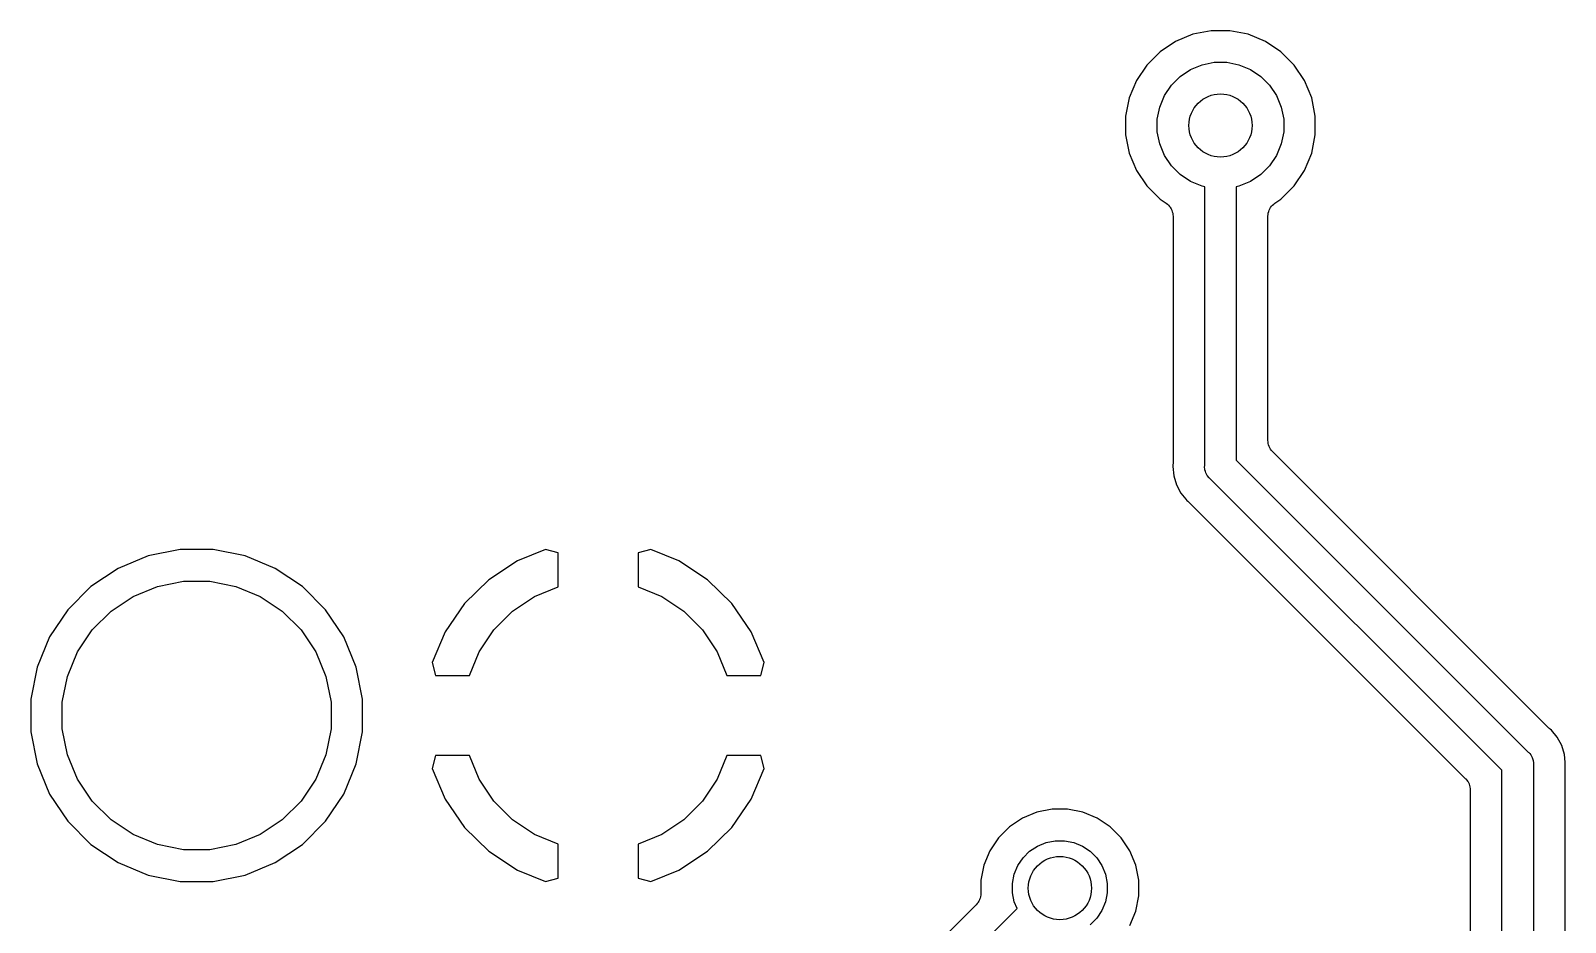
# Model space of a CAD drawing. Extents: x 49 to 143, y -158 to -38.
# Drawn here: x 64.99 to 74.7, y -80.99 to -75.35 of the extents above; entities that cross this region are included whole.
import ezdxf

# ---------------------------------------------------------------- set-up
doc = ezdxf.new("R2010")
doc.units = 0
doc.layers.add('BLACK', color=7, linetype='CONTINUOUS')

msp = doc.modelspace()

# ---------------------------------------------------------------- linework, layer by layer
at = {"layer": 'BLACK', "linetype": 'CONTINUOUS'}
for p, q in [((72.2328, -75.4143), (72.1345, -75.48)), ((72.342, -75.3691), (72.2328, -75.4143)), ((72.4579, -75.346), (72.342, -75.3691)), ((72.5761, -75.346), (72.4579, -75.346)), ((72.692, -75.3691), (72.5761, -75.346)), ((72.8012, -75.4143), (72.692, -75.3691)), ((72.8995, -75.4799), (72.8012, -75.4143)), ((72.1345, -75.48), (72.0509, -75.5635)), ((72.983, -75.5635), (72.8995, -75.4799)), ((72.0509, -75.5635), (71.9853, -75.6618)), ((72.262, -75.6353), (72.3275, -75.5915)), ((72.3275, -75.5915), (72.4003, -75.5614)), ((72.4003, -75.5614), (72.4776, -75.546)), ((72.4776, -75.546), (72.5564, -75.546)), ((72.5564, -75.546), (72.6337, -75.5614)), ((72.6337, -75.5614), (72.7065, -75.5915)), ((72.7065, -75.5915), (72.772, -75.6353)), ((73.0487, -75.6618), (72.983, -75.5635)), ((71.9853, -75.6618), (71.9401, -75.771)), ((72.1625, -75.7565), (72.2063, -75.691)), ((72.2063, -75.691), (72.262, -75.6353)), ((72.772, -75.6353), (72.8277, -75.691)), ((72.8277, -75.691), (72.8715, -75.7565)), ((73.0939, -75.771), (73.0487, -75.6618)), ((71.9401, -75.771), (71.917, -75.8869)), ((72.1324, -75.8293), (72.1625, -75.7565)), ((72.8715, -75.7565), (72.9016, -75.8293)), ((73.117, -75.8869), (73.0939, -75.771)), ((71.917, -75.8869), (71.917, -76.0051)), ((72.117, -75.9066), (72.1324, -75.8293)), ((72.117, -75.9854), (72.117, -75.9066)), ((72.9016, -75.8293), (72.917, -75.9066)), ((72.917, -75.9066), (72.917, -75.9854)), ((73.117, -76.0051), (73.117, -75.8869)), ((71.917, -76.0051), (71.9401, -76.121)), ((72.1324, -76.0627), (72.117, -75.9854)), ((72.917, -75.9854), (72.9016, -76.0627)), ((73.0939, -76.121), (73.117, -76.0051)), ((72.1625, -76.1355), (72.1324, -76.0627)), ((72.9016, -76.0627), (72.8715, -76.1355)), ((71.9401, -76.121), (71.9853, -76.2302)), ((72.2063, -76.201), (72.1625, -76.1355)), ((72.262, -76.2567), (72.2063, -76.201)), ((72.8277, -76.201), (72.772, -76.2567)), ((72.8715, -76.1355), (72.8277, -76.201)), ((73.0487, -76.2302), (73.0939, -76.121)), ((71.9853, -76.2302), (72.0509, -76.3285)), ((72.3275, -76.3005), (72.262, -76.2567)), ((72.4003, -76.3306), (72.3275, -76.3005)), ((72.7065, -76.3005), (72.6337, -76.3306)), ((72.772, -76.2567), (72.7065, -76.3005)), ((72.983, -76.3285), (73.0487, -76.2302)), ((72.0509, -76.3285), (72.1345, -76.412)), ((72.417, -76.3339), (72.4003, -76.3306)), ((72.417, -78.1001), (72.417, -76.3339)), ((72.6337, -76.3306), (72.617, -76.3339)), ((72.617, -76.3339), (72.617, -78.0636)), ((72.8995, -76.4121), (72.983, -76.3285)), ((72.1345, -76.412), (72.1726, -76.4375)), ((72.1726, -76.4375), (72.1729, -76.4377)), ((72.1729, -76.4377), (72.1729, -76.4377)), ((72.1729, -76.4377), (72.1729, -76.4377)), ((72.1729, -76.4377), (72.1737, -76.4382)), ((72.1737, -76.4382), (72.1808, -76.4442)), ((72.1808, -76.4442), (72.188, -76.4501)), ((72.188, -76.4501), (72.1883, -76.4505)), ((72.1883, -76.4505), (72.1886, -76.4508)), ((72.1886, -76.4508), (72.1945, -76.4581)), ((72.1945, -76.4581), (72.2003, -76.4653)), ((72.2003, -76.4653), (72.2005, -76.4657)), ((72.2005, -76.4657), (72.2008, -76.4661)), ((72.2008, -76.4661), (72.2051, -76.4743)), ((72.2051, -76.4743), (72.2095, -76.4825)), ((72.2095, -76.4825), (72.2096, -76.483)), ((72.2096, -76.483), (72.2098, -76.4834)), ((72.2098, -76.4834), (72.2124, -76.4922)), ((72.2124, -76.4922), (72.2151, -76.5012)), ((72.2151, -76.5012), (72.2151, -76.5017)), ((72.2151, -76.5017), (72.2153, -76.5021)), ((72.2153, -76.5021), (72.2161, -76.5113)), ((72.818, -76.5099), (72.819, -76.5008)), ((72.819, -76.5008), (72.8191, -76.5003)), ((72.8191, -76.5003), (72.8192, -76.4998)), ((72.8192, -76.4998), (72.822, -76.4909)), ((72.822, -76.4909), (72.8247, -76.4821)), ((72.8247, -76.4821), (72.8249, -76.4817)), ((72.8249, -76.4817), (72.8251, -76.4812)), ((72.8251, -76.4812), (72.8296, -76.4731)), ((72.8296, -76.4731), (72.834, -76.4649)), ((72.834, -76.4649), (72.8343, -76.4645)), ((72.8343, -76.4645), (72.8345, -76.4641)), ((72.8345, -76.4641), (72.8404, -76.457)), ((72.8404, -76.457), (72.8464, -76.4498)), ((72.8464, -76.4498), (72.8467, -76.4495)), ((72.8467, -76.4495), (72.847, -76.4492)), ((72.847, -76.4492), (72.8542, -76.4434)), ((72.8542, -76.4434), (72.8614, -76.4375)), ((72.8614, -76.4375), (72.8995, -76.4121)), ((72.2161, -76.5113), (72.217, -76.5206)), ((72.217, -76.5206), (72.217, -78.0853)), ((72.817, -76.5192), (72.818, -76.5099)), ((72.817, -76.5202), (72.817, -76.5192)), ((72.817, -76.5206), (72.817, -76.5202)), ((72.817, -76.5202), (72.817, -76.5202)), ((72.817, -76.5202), (72.817, -76.5202)), ((72.817, -77.9393), (72.817, -76.5206)), ((72.8179, -77.9486), (72.817, -77.9393)), ((72.8187, -77.9577), (72.8179, -77.9486)), ((72.8189, -77.9582), (72.8187, -77.9577)), ((72.8189, -77.9587), (72.8189, -77.9582)), ((72.8216, -77.9676), (72.8189, -77.9587)), ((72.8242, -77.9765), (72.8216, -77.9676)), ((72.8244, -77.9769), (72.8242, -77.9765)), ((72.8245, -77.9774), (72.8244, -77.9769)), ((72.8289, -77.9856), (72.8245, -77.9774)), ((72.8331, -77.9938), (72.8289, -77.9856)), ((72.8335, -77.9942), (72.8331, -77.9938)), ((72.8337, -77.9947), (72.8335, -77.9942)), ((72.8395, -78.0018), (72.8337, -77.9947)), ((72.8453, -78.009), (72.8395, -78.0018)), ((72.846, -78.0098), (72.8453, -78.009)), ((72.8461, -78.0098), (72.846, -78.0098)), ((72.846, -78.0098), (72.846, -78.0098)), ((72.8463, -78.01), (72.8461, -78.0098)), ((74.5952, -79.759), (72.8463, -78.01)), ((72.2165, -78.0951), (72.2155, -78.105)), ((72.2155, -78.105), (72.2213, -78.1638)), ((72.217, -78.0867), (72.2165, -78.0909)), ((72.2165, -78.0909), (72.2165, -78.0951)), ((72.217, -78.0853), (72.217, -78.0867)), ((72.4165, -78.105), (72.417, -78.1001)), ((72.4184, -78.1246), (72.4165, -78.105)), ((72.422, -78.1363), (72.4184, -78.1246)), ((72.4242, -78.1435), (72.422, -78.1363)), ((72.4335, -78.1608), (72.4242, -78.1435)), ((72.617, -78.0636), (74.4642, -79.9108)), ((72.2213, -78.1638), (72.2385, -78.2204)), ((72.2385, -78.2204), (72.2664, -78.2725)), ((72.4459, -78.1761), (72.4335, -78.1608)), ((72.4498, -78.1792), (72.4459, -78.1761)), ((74.297, -80.0264), (72.4498, -78.1792)), ((72.2664, -78.2725), (72.2976, -78.3105)), ((72.2976, -78.3105), (72.2976, -78.3105)), ((72.2976, -78.3105), (72.3038, -78.3182)), ((72.3038, -78.3182), (72.3115, -78.3244)), ((72.3115, -78.3244), (72.3126, -78.3253)), ((72.3126, -78.3253), (72.3155, -78.3283)), ((72.3155, -78.3283), (72.3188, -78.331)), ((72.3188, -78.331), (74.0677, -80.08)), ((65.9366, -78.6298), (65.7337, -78.6702)), ((66.1434, -78.6298), (65.9366, -78.6298)), ((66.3463, -78.6702), (66.1434, -78.6298)), ((68.2475, -78.6297), (68.0688, -78.7018)), ((68.326, -78.6508), (68.2475, -78.6297)), ((68.9125, -78.6297), (68.834, -78.6508)), ((69.0912, -78.7018), (68.9125, -78.6297)), ((65.7337, -78.6702), (65.5426, -78.7493)), ((66.5374, -78.7493), (66.3463, -78.6702)), ((68.0688, -78.7018), (67.8878, -78.8204)), ((68.326, -78.865), (68.326, -78.6508)), ((68.834, -78.6508), (68.834, -78.865)), ((69.2722, -78.8204), (69.0912, -78.7018)), ((65.5426, -78.7493), (65.3707, -78.8642)), ((65.7921, -78.8625), (65.9563, -78.8298)), ((65.9563, -78.8298), (66.1237, -78.8298)), ((66.1237, -78.8298), (66.2879, -78.8625)), ((66.7093, -78.8642), (66.5374, -78.7493)), ((67.8878, -78.8204), (67.7334, -78.9719)), ((69.4266, -78.9719), (69.2722, -78.8204)), ((65.3707, -78.8642), (65.2244, -79.0105)), ((65.4982, -79.0196), (65.6374, -78.9265)), ((65.6374, -78.9265), (65.7921, -78.8625)), ((66.2879, -78.8625), (66.4426, -78.9265)), ((66.4426, -78.9265), (66.5818, -79.0196)), ((66.8556, -79.0105), (66.7093, -78.8642)), ((68.0382, -79.0196), (68.1774, -78.9265)), ((68.1774, -78.9265), (68.326, -78.865)), ((68.834, -78.865), (68.9826, -78.9265)), ((68.9826, -78.9265), (69.1218, -79.0196)), ((65.2244, -79.0105), (65.1095, -79.1824)), ((65.3798, -79.138), (65.4982, -79.0196)), ((66.5818, -79.0196), (66.7002, -79.138)), ((66.9705, -79.1824), (66.8556, -79.0105)), ((67.7334, -78.9719), (67.6116, -79.1507)), ((67.9198, -79.138), (68.0382, -79.0196)), ((69.1218, -79.0196), (69.2402, -79.138)), ((69.5484, -79.1507), (69.4266, -78.9719)), ((65.1095, -79.1824), (65.0304, -79.3735)), ((65.2867, -79.2772), (65.3798, -79.138)), ((66.7002, -79.138), (66.7933, -79.2772)), ((67.0496, -79.3735), (66.9705, -79.1824)), ((67.6116, -79.1507), (67.5293, -79.3443)), ((67.8267, -79.2772), (67.9198, -79.138)), ((69.2402, -79.138), (69.3333, -79.2772)), ((69.6307, -79.3443), (69.5484, -79.1507)), ((65.2227, -79.4319), (65.2867, -79.2772)), ((66.7933, -79.2772), (66.8573, -79.4319)), ((67.7652, -79.4258), (67.8267, -79.2772)), ((69.3333, -79.2772), (69.3948, -79.4258)), ((65.0304, -79.3735), (64.99, -79.5764)), ((67.09, -79.5764), (67.0496, -79.3735)), ((67.5293, -79.3443), (67.5515, -79.4258)), ((69.6085, -79.4258), (69.6307, -79.3443)), ((65.19, -79.5961), (65.2227, -79.4319)), ((66.8573, -79.4319), (66.89, -79.5961)), ((67.5515, -79.4258), (67.7652, -79.4258)), ((69.3948, -79.4258), (69.6085, -79.4258)), ((64.99, -79.5764), (64.99, -79.7832)), ((65.19, -79.7635), (65.19, -79.5961)), ((66.89, -79.5961), (66.89, -79.7635)), ((67.09, -79.7832), (67.09, -79.5764)), ((64.99, -79.7832), (65.0304, -79.9861)), ((65.2227, -79.9277), (65.19, -79.7635)), ((66.89, -79.7635), (66.8573, -79.9277)), ((67.0496, -79.9861), (67.09, -79.7832)), ((74.5985, -79.7616), (74.5952, -79.759)), ((74.6014, -79.7647), (74.5985, -79.7616)), ((74.6025, -79.7656), (74.6014, -79.7647)), ((74.6102, -79.7718), (74.6025, -79.7656)), ((74.6476, -79.8175), (74.6102, -79.7718)), ((74.6755, -79.8696), (74.6476, -79.8175)), ((74.6927, -79.9262), (74.6755, -79.8696)), ((65.0304, -79.9861), (65.1095, -80.1772)), ((65.2867, -80.0824), (65.2227, -79.9277)), ((66.8573, -79.9277), (66.7933, -80.0824)), ((66.9705, -80.1772), (67.0496, -79.9861)), ((67.5515, -79.9338), (67.5293, -80.0153)), ((67.7652, -79.9338), (67.5515, -79.9338)), ((67.8267, -80.0824), (67.7652, -79.9338)), ((69.3948, -79.9338), (69.3333, -80.0824)), ((69.6085, -79.9338), (69.3948, -79.9338)), ((69.6307, -80.0152), (69.6085, -79.9338)), ((74.4642, -79.9108), (74.4681, -79.9139)), ((74.4681, -79.9139), (74.4712, -79.9178)), ((74.4712, -79.9178), (74.4712, -79.9178)), ((74.4712, -79.9178), (74.4734, -79.9204)), ((74.4734, -79.9204), (74.4805, -79.9292)), ((74.4805, -79.9292), (74.4898, -79.9465)), ((74.4898, -79.9465), (74.4956, -79.9654)), ((74.4956, -79.9654), (74.497, -79.9801)), ((74.497, -79.9801), (74.497, -79.9801)), ((74.497, -79.9801), (74.4975, -79.985)), ((74.4975, -79.985), (74.497, -79.9899)), ((74.497, -79.9899), (74.497, -83.1807)), ((74.6975, -79.9752), (74.6927, -79.9262)), ((74.6985, -79.985), (74.6975, -79.9752)), ((74.6975, -79.9752), (74.6975, -79.9752)), ((74.6975, -79.9948), (74.6985, -79.985)), ((74.6975, -79.999), (74.6975, -79.9948)), ((65.3798, -80.2216), (65.2867, -80.0824)), ((66.7933, -80.0824), (66.7002, -80.2216)), ((67.5293, -80.0153), (67.6116, -80.2089)), ((67.9198, -80.2216), (67.8267, -80.0824)), ((69.3333, -80.0824), (69.2402, -80.2216)), ((69.5484, -80.2089), (69.6307, -80.0152)), ((74.0677, -80.08), (74.0679, -80.0802)), ((74.0679, -80.0802), (74.068, -80.0802)), ((74.068, -80.0802), (74.068, -80.0802)), ((74.068, -80.0802), (74.0687, -80.081)), ((74.0687, -80.081), (74.0745, -80.0882)), ((74.0745, -80.0882), (74.0803, -80.0953)), ((74.297, -83.1807), (74.297, -80.0264)), ((74.697, -80.0032), (74.6975, -79.999)), ((74.697, -80.0046), (74.697, -80.0032)), ((74.697, -83.0155), (74.697, -80.0046)), ((65.1095, -80.1772), (65.2244, -80.3491)), ((66.8556, -80.3491), (66.9705, -80.1772)), ((74.0803, -80.0953), (74.0805, -80.0958)), ((74.0805, -80.0958), (74.0809, -80.0962)), ((74.0809, -80.0962), (74.0851, -80.1044)), ((74.0851, -80.1044), (74.0895, -80.1126)), ((74.0895, -80.1126), (74.0896, -80.1131)), ((74.0896, -80.1131), (74.0898, -80.1135)), ((74.0898, -80.1135), (74.0924, -80.1224)), ((74.0924, -80.1224), (74.0951, -80.1313)), ((74.0951, -80.1313), (74.0951, -80.1318)), ((74.0951, -80.1318), (74.0953, -80.1323)), ((74.0953, -80.1323), (74.0961, -80.1415)), ((74.0961, -80.1415), (74.097, -80.1507)), ((74.097, -80.1507), (74.097, -83.0155)), ((65.4982, -80.34), (65.3798, -80.2216)), ((66.7002, -80.2216), (66.5818, -80.34)), ((67.6116, -80.2089), (67.7334, -80.3877)), ((68.0382, -80.34), (67.9198, -80.2216)), ((69.2402, -80.2216), (69.1218, -80.34)), ((69.4266, -80.3877), (69.5484, -80.2089)), ((71.4518, -80.272), (71.3552, -80.2912)), ((71.5502, -80.272), (71.4518, -80.272)), ((71.6468, -80.2912), (71.5502, -80.272)), ((65.2244, -80.3491), (65.3707, -80.4954)), ((65.6374, -80.4331), (65.4982, -80.34)), ((66.5818, -80.34), (66.4426, -80.4331)), ((66.7093, -80.4954), (66.8556, -80.3491)), ((68.1774, -80.4331), (68.0382, -80.34)), ((69.1218, -80.34), (68.9826, -80.4331)), ((71.1823, -80.3836), (71.1126, -80.4533)), ((71.2642, -80.3289), (71.1823, -80.3836)), ((71.3552, -80.2912), (71.2642, -80.3289)), ((71.7378, -80.3289), (71.6468, -80.2912)), ((71.8197, -80.3836), (71.7378, -80.3289)), ((71.8894, -80.4533), (71.8197, -80.3836)), ((65.7921, -80.4971), (65.6374, -80.4331)), ((66.4426, -80.4331), (66.2879, -80.4971)), ((67.7334, -80.3877), (67.8878, -80.5392)), ((68.326, -80.4946), (68.1774, -80.4331)), ((68.9826, -80.4331), (68.834, -80.4946)), ((69.2722, -80.5392), (69.4266, -80.3877)), ((71.1126, -80.4533), (71.0579, -80.5352)), ((71.4135, -80.4835), (71.4715, -80.472)), ((71.4715, -80.472), (71.5305, -80.472)), ((71.5305, -80.472), (71.5885, -80.4835)), ((71.9441, -80.5352), (71.8894, -80.4533)), ((65.3707, -80.4954), (65.5426, -80.6103)), ((65.9563, -80.5298), (65.7921, -80.4971)), ((66.1237, -80.5298), (65.9563, -80.5298)), ((66.2879, -80.4971), (66.1237, -80.5298)), ((66.5374, -80.6103), (66.7093, -80.4954)), ((67.8878, -80.5392), (68.0688, -80.6578)), ((68.326, -80.7088), (68.326, -80.4946)), ((68.834, -80.4946), (68.834, -80.7088)), ((69.0912, -80.6578), (69.2722, -80.5392)), ((71.0579, -80.5352), (71.0202, -80.6262)), ((71.268, -80.5808), (71.3098, -80.539)), ((71.3098, -80.539), (71.3589, -80.5061)), ((71.3589, -80.5061), (71.4135, -80.4835)), ((71.5885, -80.4835), (71.6431, -80.5061)), ((71.6431, -80.5061), (71.6922, -80.539)), ((71.6922, -80.539), (71.734, -80.5808)), ((71.9818, -80.6262), (71.9441, -80.5352)), ((65.5426, -80.6103), (65.7337, -80.6894)), ((66.3463, -80.6894), (66.5374, -80.6103)), ((68.0688, -80.6578), (68.2475, -80.7299)), ((68.9125, -80.7299), (69.0912, -80.6578)), ((71.0202, -80.6262), (71.001, -80.7228)), ((71.2125, -80.6845), (71.2351, -80.6299)), ((71.2351, -80.6299), (71.268, -80.5808)), ((71.734, -80.5808), (71.7669, -80.6299)), ((71.7669, -80.6299), (71.7895, -80.6845)), ((72.001, -80.7228), (71.9818, -80.6262)), ((65.7337, -80.6894), (65.9366, -80.7298)), ((65.9366, -80.7298), (66.1434, -80.7298)), ((66.1434, -80.7298), (66.3463, -80.6894)), ((68.2475, -80.7299), (68.326, -80.7088)), ((68.834, -80.7088), (68.9125, -80.7299)), ((71.001, -80.7228), (71.001, -80.8063)), ((71.201, -80.7425), (71.2125, -80.6845)), ((71.201, -80.8015), (71.201, -80.7425)), ((71.7895, -80.6845), (71.801, -80.7425)), ((71.801, -80.7425), (71.801, -80.8015)), ((72.001, -80.8212), (72.001, -80.7228)), ((70.9776, -80.8699), (70.9717, -80.877)), ((70.9835, -80.8628), (70.9776, -80.8699)), ((70.9838, -80.8624), (70.9835, -80.8628)), ((70.9841, -80.8619), (70.9838, -80.8624)), ((70.9885, -80.8538), (70.9841, -80.8619)), ((70.9929, -80.8457), (70.9885, -80.8538)), ((70.9931, -80.8452), (70.9929, -80.8457)), ((70.9933, -80.8447), (70.9931, -80.8452)), ((70.996, -80.8359), (70.9933, -80.8447)), ((70.9988, -80.8271), (70.996, -80.8359)), ((70.9989, -80.8266), (70.9988, -80.8271)), ((70.999, -80.8261), (70.9989, -80.8266)), ((71, -80.8169), (70.999, -80.8261)), ((71.001, -80.8077), (71, -80.8169)), ((71.001, -80.8063), (71.001, -80.8066)), ((71.001, -80.8066), (71.001, -80.8067)), ((71.001, -80.8067), (71.001, -80.8067)), ((71.001, -80.8067), (71.001, -80.8077)), ((71.2125, -80.8595), (71.201, -80.8015)), ((71.23, -80.9016), (71.2125, -80.8595)), ((71.7895, -80.8595), (71.7669, -80.9141)), ((71.801, -80.8015), (71.7895, -80.8595)), ((71.9818, -80.9178), (72.001, -80.8212)), ((70.9717, -80.877), (69.9582, -81.8905)), ((70.0118, -82.1198), (71.23, -80.9016)), ((71.734, -80.9632), (71.6922, -81.005)), ((71.7669, -80.9141), (71.734, -80.9632)), ((71.9441, -81.0088), (71.9818, -80.9178))]:
    msp.add_line(p, q, dxfattribs=at)
at = {"layer": 'BLACK'}
for centre in [(72.517, -75.946), (71.501, -80.772)]:
    msp.add_circle(centre, 0.2, dxfattribs=at)

doc.saveas('drawing.dxf')
